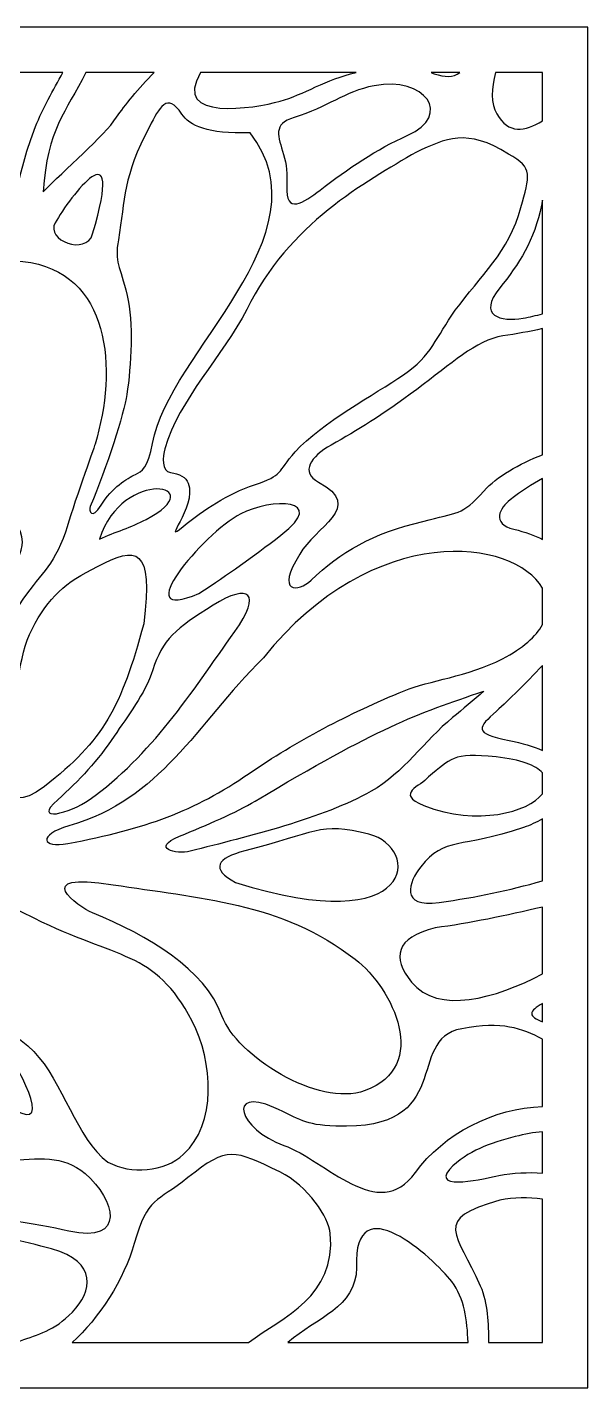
# Model space of a CAD drawing. Header units: centimetres. Extents: x 19.83 to 27, y 1.83 to 9.
# Drawn here: x 24.04 to 27, y 1.83 to 9 of the extents above; entities that cross this region are included whole.
import ezdxf

# ---------------------------------------------------------------- set-up
doc = ezdxf.new("R2010")
doc.units = ezdxf.units.CM
doc.header["$MEASUREMENT"] = 0
doc.layers.add('layer 1', color=7, linetype='Continuous')

msp = doc.modelspace()

# ---------------------------------------------------------------- linework, layer by layer
at = {"layer": 'layer 1', "color": 250}
for points, knots in [([(19.82662, 9.00077), (19.82662, 9.00077), (26.99977, 9.00077), (26.99977, 9.00077), (26.99977, 9.00077), (26.99977, 9.00077), (26.99977, 1.82763), (26.99977, 1.82763), (26.99977, 1.82763), (26.99977, 1.82763), (19.82662, 1.82763), (19.82662, 1.82763), (19.82662, 1.82763), (19.82662, 1.82763), (19.82662, 9.00077), (19.82662, 9.00077)], [0, 0, 0, 0, 0.2, 0.2, 0.2, 0.2, 0.4, 0.4, 0.4, 0.4, 0.6, 0.6, 0.6, 0.6, 1, 1, 1, 1]), ([(23.88316, 8.76167), (23.88316, 8.76167), (24.23074, 8.76167), (24.23074, 8.76167), (24.23074, 8.76167), (24.17819, 8.66795), (24.12404, 8.57345), (24.0859, 8.47693), (24.0859, 8.47693), (23.93653, 8.09776), (24.03063, 7.98597), (23.75023, 7.82814), (23.75023, 7.82814), (23.4357, 7.6511), (23.32427, 7.41759), (23.18824, 7.06937), (23.18824, 7.06937), (23.16532, 7.01069), (23.12834, 6.91143), (23.13342, 6.80664), (23.13342, 6.80664), (23.14071, 6.65609), (23.0114, 6.57251), (23.00111, 6.7857), (23.00111, 6.7857), (22.99448, 6.92286), (23.12629, 7.11312), (23.1522, 7.24446), (23.1522, 7.24446), (23.20128, 7.49331), (23.09957, 7.65583), (23.13064, 7.84917), (23.13064, 7.84917), (23.24541, 8.46861), (23.62646, 8.52714), (23.88316, 8.76167)], [0, 0, 0, 0, 0.1, 0.1, 0.1, 0.1, 0.2, 0.2, 0.2, 0.2, 0.3, 0.3, 0.3, 0.3, 0.4, 0.4, 0.4, 0.4, 0.5, 0.5, 0.5, 0.5, 0.6, 0.6, 0.6, 0.6, 0.7, 0.7, 0.7, 0.7, 0.8, 0.8, 0.8, 0.8, 1, 1, 1, 1]), ([(24.35041, 8.76167), (24.35041, 8.76167), (24.71212, 8.76167), (24.71212, 8.76167), (24.71212, 8.76167), (24.62799, 8.6769), (24.55586, 8.58967), (24.51353, 8.52572), (24.51353, 8.52572), (24.44832, 8.42721), (24.23618, 8.24613), (24.12596, 8.13276), (24.12596, 8.13276), (24.1482, 8.46607), (24.24661, 8.55046), (24.35041, 8.76167)], [0, 0, 0, 0, 0.2, 0.2, 0.2, 0.2, 0.4, 0.4, 0.4, 0.4, 0.6, 0.6, 0.6, 0.6, 1, 1, 1, 1]), ([(24.95688, 8.76167), (24.95688, 8.76167), (25.7768, 8.76167), (25.7768, 8.76167), (25.7768, 8.76167), (25.62107, 8.72695), (25.49833, 8.64409), (25.37605, 8.61059), (25.37605, 8.61059), (25.24147, 8.57287), (24.80101, 8.50196), (24.95688, 8.76167)], [0, 0, 0, 0, 0.25, 0.25, 0.25, 0.25, 0.5, 0.5, 0.5, 0.5, 1, 1, 1, 1]), ([(26.17325, 8.76167), (26.17325, 8.76167), (26.32515, 8.76167), (26.32515, 8.76167), (26.32515, 8.76167), (26.28605, 8.7349), (26.24844, 8.73726), (26.18868, 8.75522), (26.18868, 8.75522), (26.18323, 8.75688), (26.1781, 8.75904), (26.17325, 8.76167)], [0, 0, 0, 0, 0.25, 0.25, 0.25, 0.25, 0.5, 0.5, 0.5, 0.5, 1, 1, 1, 1]), ([(26.51207, 8.76167), (26.51207, 8.76167), (26.76066, 8.76167), (26.76066, 8.76167), (26.76066, 8.76167), (26.76066, 8.76167), (26.76066, 8.50791), (26.76066, 8.50791), (26.76066, 8.50791), (26.6681, 8.44851), (26.57959, 8.43638), (26.52042, 8.54351), (26.52042, 8.54351), (26.48697, 8.59685), (26.49118, 8.67975), (26.51207, 8.76167)], [0, 0, 0, 0, 0.2, 0.2, 0.2, 0.2, 0.4, 0.4, 0.4, 0.4, 0.6, 0.6, 0.6, 0.6, 1, 1, 1, 1]), ([(26.04746, 8.42989), (25.88892, 8.35992), (25.73295, 8.25412), (25.58692, 8.14187), (25.58692, 8.14187), (25.50026, 8.07526), (25.40376, 8.00943), (25.41143, 8.16366), (25.41143, 8.16366), (25.41455, 8.2263), (25.41056, 8.27798), (25.39501, 8.32974), (25.39501, 8.32974), (25.36646, 8.4248), (25.33443, 8.49053), (25.4504, 8.52509), (25.4504, 8.52509), (25.62631, 8.5775), (25.71398, 8.66181), (25.8724, 8.69221), (25.8724, 8.69221), (26.13974, 8.74351), (26.29113, 8.53742), (26.04746, 8.42989)], [0, 0, 0, 0, 0.1428571, 0.1428571, 0.1428571, 0.1428571, 0.2857143, 0.2857143, 0.2857143, 0.2857143, 0.4285714, 0.4285714, 0.4285714, 0.4285714, 0.5714286, 0.5714286, 0.5714286, 0.5714286, 0.7142857, 0.7142857, 0.7142857, 0.7142857, 1, 1, 1, 1]), ([(24.37494, 6.47429), (24.4622, 6.68032), (24.55243, 6.96413), (24.56738, 7.0643), (24.56738, 7.0643), (24.5903, 7.21788), (24.60456, 7.44276), (24.56925, 7.58716), (24.56925, 7.58716), (24.53001, 7.74766), (24.50235, 7.75879), (24.52295, 7.87929), (24.52295, 7.87929), (24.56016, 8.09699), (24.54584, 8.21174), (24.68664, 8.47615), (24.68664, 8.47615), (24.73979, 8.57596), (24.77924, 8.663), (24.85802, 8.54244), (24.85802, 8.54244), (24.89703, 8.48274), (24.99314, 8.43623), (25.21808, 8.44431), (25.21808, 8.44431), (25.63782, 7.90302), (24.78482, 7.28408), (24.70342, 6.80645), (24.70342, 6.80645), (24.68164, 6.67865), (24.64402, 6.6581), (24.61316, 6.64281), (24.61316, 6.64281), (24.56803, 6.62383), (24.48845, 6.57206), (24.4318, 6.4808), (24.4318, 6.4808), (24.3819, 6.40043), (24.36479, 6.45034), (24.37494, 6.47429)], [0, 0, 0, 0, 0.0909091, 0.0909091, 0.0909091, 0.0909091, 0.1818182, 0.1818182, 0.1818182, 0.1818182, 0.2727273, 0.2727273, 0.2727273, 0.2727273, 0.3636364, 0.3636364, 0.3636364, 0.3636364, 0.4545455, 0.4545455, 0.4545455, 0.4545455, 0.5454545, 0.5454545, 0.5454545, 0.5454545, 0.6363636, 0.6363636, 0.6363636, 0.6363636, 0.7272727, 0.7272727, 0.7272727, 0.7272727, 0.8181818, 0.8181818, 0.8181818, 0.8181818, 1, 1, 1, 1]), ([(24.38719, 7.91074), (24.35278, 7.79396), (24.13723, 7.8793), (24.18947, 7.96992), (24.18947, 7.96992), (24.26794, 8.10603), (24.55988, 8.49681), (24.38719, 7.91074)], [0, 0, 0, 0, 0.3333333, 0.3333333, 0.3333333, 0.3333333, 1, 1, 1, 1]), ([(24.76795, 6.77869), (24.84401, 7.04145), (25.07295, 7.26528), (25.20025, 7.513), (25.20025, 7.513), (25.42254, 7.96422), (25.82314, 8.183), (26.09551, 8.34218), (26.09551, 8.34218), (26.24843, 8.41345), (26.36254, 8.47072), (26.58075, 8.33166), (26.58075, 8.33166), (26.71673, 8.25898), (26.69074, 8.21766), (26.64635, 8.04976), (26.64635, 8.04976), (26.58476, 7.8168), (26.43147, 7.68772), (26.30069, 7.50841), (26.30069, 7.50841), (26.19751, 7.36463), (26.1769, 7.27009), (26.02717, 7.16774), (26.02717, 7.16774), (25.87657, 7.06497), (25.59709, 6.91854), (25.45651, 6.7625), (25.45651, 6.7625), (25.35628, 6.65125), (25.39717, 6.6411), (25.24118, 6.58826), (25.24118, 6.58826), (25.09866, 6.53999), (24.97347, 6.45805), (24.86549, 6.36928), (24.86549, 6.36928), (24.73959, 6.26578), (24.93872, 6.46614), (24.89165, 6.59714), (24.89165, 6.59714), (24.88105, 6.62667), (24.84373, 6.64675), (24.79795, 6.65256), (24.79795, 6.65256), (24.75056, 6.65859), (24.75581, 6.73675), (24.76795, 6.77869)], [0, 0, 0, 0, 0.0769231, 0.0769231, 0.0769231, 0.0769231, 0.1538462, 0.1538462, 0.1538462, 0.1538462, 0.2307692, 0.2307692, 0.2307692, 0.2307692, 0.3076923, 0.3076923, 0.3076923, 0.3076923, 0.3846154, 0.3846154, 0.3846154, 0.3846154, 0.4615385, 0.4615385, 0.4615385, 0.4615385, 0.5384615, 0.5384615, 0.5384615, 0.5384615, 0.6153846, 0.6153846, 0.6153846, 0.6153846, 0.6923077, 0.6923077, 0.6923077, 0.6923077, 0.7692308, 0.7692308, 0.7692308, 0.7692308, 0.8461538, 0.8461538, 0.8461538, 0.8461538, 1, 1, 1, 1]), ([(26.76066, 8.0884), (26.76066, 8.0884), (26.76066, 7.48928), (26.76066, 7.48928), (26.76066, 7.48928), (26.72734, 7.48085), (26.69332, 7.47323), (26.65841, 7.46694), (26.65841, 7.46694), (26.54066, 7.4457), (26.41601, 7.47917), (26.53491, 7.62629), (26.53491, 7.62629), (26.63519, 7.75039), (26.7185, 7.87824), (26.75529, 8.06221), (26.75529, 8.06221), (26.75712, 8.07134), (26.7589, 8.08006), (26.76066, 8.0884)], [0, 0, 0, 0, 0.1666667, 0.1666667, 0.1666667, 0.1666667, 0.3333333, 0.3333333, 0.3333333, 0.3333333, 0.5, 0.5, 0.5, 0.5, 0.6666667, 0.6666667, 0.6666667, 0.6666667, 1, 1, 1, 1]), ([(23.69657, 5.29237), (23.77401, 5.20927), (23.81007, 5.29446), (23.82721, 5.37591), (23.82721, 5.37591), (23.87228, 5.59001), (23.89826, 5.80139), (23.99894, 5.9562), (23.99894, 5.9562), (24.10612, 6.11789), (24.17502, 6.14565), (24.24443, 6.33919), (24.24443, 6.33919), (24.2822, 6.4747), (24.39275, 6.77923), (24.39998, 6.80292), (24.39998, 6.80292), (24.51954, 7.19448), (24.48441, 7.71502), (24.01933, 7.76561), (24.01933, 7.76561), (23.79224, 7.79032), (23.59957, 7.65011), (23.48694, 7.48488), (23.48694, 7.48488), (23.33073, 7.25573), (23.23759, 7.02271), (23.26, 6.71635), (23.26, 6.71635), (23.32327, 6.50378), (24.00181, 6.59495), (24.01719, 6.28693), (24.01719, 6.28693), (24.02099, 6.21066), (23.81624, 5.79837), (23.67487, 5.54176), (23.67487, 5.54176), (23.63133, 5.46272), (23.57413, 5.42375), (23.69657, 5.29237)], [0, 0, 0, 0, 0.0909091, 0.0909091, 0.0909091, 0.0909091, 0.1818182, 0.1818182, 0.1818182, 0.1818182, 0.2727273, 0.2727273, 0.2727273, 0.2727273, 0.3636364, 0.3636364, 0.3636364, 0.3636364, 0.4545455, 0.4545455, 0.4545455, 0.4545455, 0.5454545, 0.5454545, 0.5454545, 0.5454545, 0.6363636, 0.6363636, 0.6363636, 0.6363636, 0.7272727, 0.7272727, 0.7272727, 0.7272727, 0.8181818, 0.8181818, 0.8181818, 0.8181818, 1, 1, 1, 1]), ([(26.76066, 7.41158), (26.76066, 7.41158), (26.76066, 6.74689), (26.76066, 6.74689), (26.76066, 6.74689), (26.63952, 6.69824), (26.51954, 6.63302), (26.45102, 6.55545), (26.45102, 6.55545), (26.33399, 6.42296), (26.31311, 6.44475), (26.13017, 6.39498), (26.13017, 6.39498), (25.86499, 6.33537), (25.69234, 6.23162), (25.53979, 6.08493), (25.53979, 6.08493), (25.47219, 6.01994), (25.34882, 6.01585), (25.48049, 6.22239), (25.48049, 6.22239), (25.5557, 6.3638), (25.8272, 6.47141), (25.57951, 6.60238), (25.57951, 6.60238), (25.48062, 6.65467), (25.53819, 6.73766), (25.64487, 6.79774), (25.64487, 6.79774), (25.78865, 6.87872), (25.90493, 6.94821), (26.09816, 7.09147), (26.09816, 7.09147), (26.27968, 7.22604), (26.40676, 7.3502), (26.55184, 7.37298), (26.55184, 7.37298), (26.62289, 7.38413), (26.69279, 7.39604), (26.76066, 7.41158)], [0, 0, 0, 0, 0.0909091, 0.0909091, 0.0909091, 0.0909091, 0.1818182, 0.1818182, 0.1818182, 0.1818182, 0.2727273, 0.2727273, 0.2727273, 0.2727273, 0.3636364, 0.3636364, 0.3636364, 0.3636364, 0.4545455, 0.4545455, 0.4545455, 0.4545455, 0.5454545, 0.5454545, 0.5454545, 0.5454545, 0.6363636, 0.6363636, 0.6363636, 0.6363636, 0.7272727, 0.7272727, 0.7272727, 0.7272727, 0.8181818, 0.8181818, 0.8181818, 0.8181818, 1, 1, 1, 1]), ([(24.42336, 6.30225), (24.54378, 6.68404), (25.02771, 6.5906), (24.66886, 6.40619), (24.66886, 6.40619), (24.59175, 6.36369), (24.5058, 6.33949), (24.42336, 6.30225)], [0, 0, 0, 0, 0.3333333, 0.3333333, 0.3333333, 0.3333333, 1, 1, 1, 1]), ([(26.76066, 6.62123), (26.76066, 6.62123), (26.76066, 6.29993), (26.76066, 6.29993), (26.76066, 6.29993), (26.71902, 6.32186), (26.66903, 6.34015), (26.60973, 6.35404), (26.60973, 6.35404), (26.48785, 6.38259), (26.53553, 6.46761), (26.59064, 6.50942), (26.59064, 6.50942), (26.64961, 6.55417), (26.70547, 6.59141), (26.76066, 6.62123)], [0, 0, 0, 0, 0.2, 0.2, 0.2, 0.2, 0.4, 0.4, 0.4, 0.4, 0.6, 0.6, 0.6, 0.6, 1, 1, 1, 1]), ([(25.16818, 6.43485), (25.32815, 6.51795), (25.63839, 6.52131), (25.37988, 6.32216), (25.37988, 6.32216), (25.22426, 6.20289), (25.11129, 6.12198), (24.94716, 6.0154), (24.94716, 6.0154), (24.56419, 5.84894), (24.96888, 6.33132), (25.16818, 6.43485)], [0, 0, 0, 0, 0.25, 0.25, 0.25, 0.25, 0.5, 0.5, 0.5, 0.5, 1, 1, 1, 1]), ([(26.76066, 6.044), (26.76066, 6.044), (26.76066, 5.85131), (26.76066, 5.85131), (26.76066, 5.85131), (26.72662, 5.78912), (26.65871, 5.72684), (26.54928, 5.67088), (26.54928, 5.67088), (26.36292, 5.57558), (26.16339, 5.55701), (26.03161, 5.50278), (26.03161, 5.50278), (25.73558, 5.38096), (25.46208, 5.23807), (25.21263, 5.06628), (25.21263, 5.06628), (24.92161, 4.86586), (24.67191, 4.77721), (24.25579, 4.69667), (24.25579, 4.69667), (24.11941, 4.67027), (24.09487, 4.74184), (24.26215, 4.79039), (24.26215, 4.79039), (24.75227, 4.93263), (24.92168, 5.30994), (25.28839, 5.67651), (25.28839, 5.67651), (25.8734, 6.40393), (26.61274, 6.30176), (26.76066, 6.044)], [0, 0, 0, 0, 0.1111111, 0.1111111, 0.1111111, 0.1111111, 0.2222222, 0.2222222, 0.2222222, 0.2222222, 0.3333333, 0.3333333, 0.3333333, 0.3333333, 0.4444444, 0.4444444, 0.4444444, 0.4444444, 0.5555556, 0.5555556, 0.5555556, 0.5555556, 0.6666667, 0.6666667, 0.6666667, 0.6666667, 0.7777778, 0.7777778, 0.7777778, 0.7777778, 1, 1, 1, 1]), ([(24.13251, 4.99752), (24.44635, 5.24197), (24.53744, 5.4155), (24.65672, 5.85538), (24.65672, 5.85538), (24.70764, 6.26272), (24.61943, 6.26756), (24.41336, 6.15671), (24.41336, 6.15671), (24.24164, 6.0738), (24.15417, 5.99732), (24.06789, 5.82729), (24.06789, 5.82729), (23.9909, 5.67587), (23.9902, 5.47693), (23.9479, 5.28746), (23.9479, 5.28746), (23.92884, 5.1067), (23.88368, 4.81011), (24.13251, 4.99752)], [0, 0, 0, 0, 0.1666667, 0.1666667, 0.1666667, 0.1666667, 0.3333333, 0.3333333, 0.3333333, 0.3333333, 0.5, 0.5, 0.5, 0.5, 0.6666667, 0.6666667, 0.6666667, 0.6666667, 1, 1, 1, 1]), ([(25.13702, 5.81405), (24.90257, 5.4861), (24.70158, 5.16499), (24.36943, 4.92757), (24.36943, 4.92757), (24.26961, 4.85622), (24.06194, 4.80379), (24.20305, 4.92809), (24.20305, 4.92809), (24.31429, 5.02606), (24.41775, 5.13978), (24.50054, 5.26255), (24.50054, 5.26255), (24.57076, 5.36912), (24.66301, 5.48381), (24.70423, 5.61261), (24.70423, 5.61261), (24.75495, 5.77111), (24.82517, 5.83127), (25.02261, 5.95364), (25.02261, 5.95364), (25.21402, 6.07226), (25.28322, 6.01857), (25.13702, 5.81405)], [0, 0, 0, 0, 0.1428571, 0.1428571, 0.1428571, 0.1428571, 0.2857143, 0.2857143, 0.2857143, 0.2857143, 0.4285714, 0.4285714, 0.4285714, 0.4285714, 0.5714286, 0.5714286, 0.5714286, 0.5714286, 0.7142857, 0.7142857, 0.7142857, 0.7142857, 1, 1, 1, 1]), ([(26.76066, 5.63592), (26.76066, 5.63592), (26.76066, 5.18705), (26.76066, 5.18705), (26.76066, 5.18705), (26.71158, 5.2127), (26.65401, 5.22536), (26.58515, 5.23951), (26.58515, 5.23951), (26.39162, 5.27926), (26.42228, 5.30811), (26.51753, 5.39473), (26.51753, 5.39473), (26.58877, 5.45952), (26.66845, 5.53761), (26.76066, 5.63592)], [0, 0, 0, 0, 0.2, 0.2, 0.2, 0.2, 0.4, 0.4, 0.4, 0.4, 0.6, 0.6, 0.6, 0.6, 1, 1, 1, 1]), ([(24.9014, 4.65671), (25.21007, 4.73423), (25.60139, 4.82949), (25.85652, 4.9724), (25.85652, 4.9724), (26.02871, 5.06885), (26.13735, 5.24055), (26.28621, 5.36068), (26.28621, 5.36068), (26.3412, 5.40635), (26.39619, 5.45372), (26.45203, 5.50025), (26.45203, 5.50025), (26.09401, 5.38152), (25.89191, 5.30742), (25.24535, 4.92086), (25.24535, 4.92086), (25.143, 4.85968), (24.99143, 4.7957), (24.84531, 4.73555), (24.84531, 4.73555), (24.69171, 4.67232), (24.82676, 4.63796), (24.9014, 4.65671)], [0, 0, 0, 0, 0.1428571, 0.1428571, 0.1428571, 0.1428571, 0.2857143, 0.2857143, 0.2857143, 0.2857143, 0.4285714, 0.4285714, 0.4285714, 0.4285714, 0.5714286, 0.5714286, 0.5714286, 0.5714286, 0.7142857, 0.7142857, 0.7142857, 0.7142857, 1, 1, 1, 1]), ([(26.76066, 5.07016), (26.76066, 5.07016), (26.76066, 4.9591), (26.76066, 4.9591), (26.76066, 4.9591), (26.68297, 4.86203), (26.4198, 4.78797), (26.13422, 4.89735), (26.13422, 4.89735), (25.97875, 4.96304), (26.12011, 4.99671), (26.15867, 5.04903), (26.15867, 5.04903), (26.28112, 5.14429), (26.28211, 5.17765), (26.51562, 5.15339), (26.51562, 5.15339), (26.64751, 5.13969), (26.72525, 5.10814), (26.76066, 5.07016)], [0, 0, 0, 0, 0.1666667, 0.1666667, 0.1666667, 0.1666667, 0.3333333, 0.3333333, 0.3333333, 0.3333333, 0.5, 0.5, 0.5, 0.5, 0.6666667, 0.6666667, 0.6666667, 0.6666667, 1, 1, 1, 1]), ([(25.1415, 4.49194), (25.00524, 4.56287), (25.04458, 4.62165), (25.18976, 4.65809), (25.18976, 4.65809), (25.56706, 4.75281), (25.5798, 4.81339), (25.84521, 4.74619), (25.84521, 4.74619), (26.11971, 4.67669), (26.1029, 4.18644), (25.1415, 4.49194)], [0, 0, 0, 0, 0.25, 0.25, 0.25, 0.25, 0.5, 0.5, 0.5, 0.5, 1, 1, 1, 1]), ([(26.76066, 4.82714), (26.76066, 4.82714), (26.76066, 4.49999), (26.76066, 4.49999), (26.76066, 4.49999), (26.58082, 4.44955), (26.41485, 4.41464), (26.2156, 4.38626), (26.2156, 4.38626), (26.00598, 4.35641), (26.05456, 4.49428), (26.11837, 4.57464), (26.11837, 4.57464), (26.24617, 4.73557), (26.32631, 4.66734), (26.66095, 4.78156), (26.66095, 4.78156), (26.69511, 4.79307), (26.7286, 4.80908), (26.76066, 4.82714)], [0, 0, 0, 0, 0.1666667, 0.1666667, 0.1666667, 0.1666667, 0.3333333, 0.3333333, 0.3333333, 0.3333333, 0.5, 0.5, 0.5, 0.5, 0.6666667, 0.6666667, 0.6666667, 0.6666667, 1, 1, 1, 1]), ([(24.86715, 3.05894), (24.76388, 2.96514), (24.58973, 2.95), (24.46794, 3.01769), (24.46794, 3.01769), (24.30215, 3.13805), (24.23082, 3.4422), (24.07603, 3.60039), (24.07603, 3.60039), (23.91324, 3.76676), (23.64847, 3.84245), (23.44121, 4.05679), (23.44121, 4.05679), (23.31908, 4.18309), (23.28719, 4.29399), (23.294, 4.37001), (23.294, 4.37001), (23.30116, 4.44993), (23.35192, 4.67059), (24.07918, 4.30305), (24.07918, 4.30305), (24.51806, 4.08124), (24.71282, 4.14053), (24.91229, 3.76115), (24.91229, 3.76115), (25.02573, 3.5454), (25.04047, 3.21637), (24.86715, 3.05894)], [0, 0, 0, 0, 0.125, 0.125, 0.125, 0.125, 0.25, 0.25, 0.25, 0.25, 0.375, 0.375, 0.375, 0.375, 0.5, 0.5, 0.5, 0.5, 0.625, 0.625, 0.625, 0.625, 0.75, 0.75, 0.75, 0.75, 1, 1, 1, 1]), ([(24.38706, 4.33181), (24.67819, 4.21156), (24.98034, 4.03532), (25.06948, 3.78875), (25.06948, 3.78875), (25.14533, 3.57897), (25.5763, 3.30413), (25.82445, 3.39418), (25.82445, 3.39418), (26.16894, 3.51924), (25.97404, 3.93379), (25.77217, 4.0869), (25.77217, 4.0869), (25.38701, 4.38931), (24.93537, 4.40943), (24.49604, 4.47977), (24.49604, 4.47977), (24.04477, 4.55202), (24.31228, 4.36269), (24.38706, 4.33181)], [0, 0, 0, 0, 0.1666667, 0.1666667, 0.1666667, 0.1666667, 0.3333333, 0.3333333, 0.3333333, 0.3333333, 0.5, 0.5, 0.5, 0.5, 0.6666667, 0.6666667, 0.6666667, 0.6666667, 1, 1, 1, 1]), ([(26.76066, 4.36203), (26.76066, 4.36203), (26.76066, 4.01003), (26.76066, 4.01003), (26.76066, 4.01003), (26.51079, 3.87874), (26.20966, 3.79466), (26.07, 3.9667), (26.07, 3.9667), (25.96518, 4.09583), (25.98466, 4.19999), (26.19378, 4.2526), (26.19378, 4.2526), (26.3725, 4.27578), (26.57096, 4.31698), (26.76066, 4.36203)], [0, 0, 0, 0, 0.2, 0.2, 0.2, 0.2, 0.4, 0.4, 0.4, 0.4, 0.6, 0.6, 0.6, 0.6, 1, 1, 1, 1]), ([(23.51792, 3.68784), (23.4281, 3.80375), (23.3423, 3.97245), (23.55597, 3.80543), (23.55597, 3.80543), (23.68161, 3.70723), (23.77649, 3.71207), (23.90757, 3.61645), (23.90757, 3.61645), (23.97737, 3.56552), (24.19743, 3.15643), (23.97022, 3.29797), (23.97022, 3.29797), (23.74258, 3.43978), (23.67628, 3.4835), (23.51792, 3.68784)], [0, 0, 0, 0, 0.2, 0.2, 0.2, 0.2, 0.4, 0.4, 0.4, 0.4, 0.6, 0.6, 0.6, 0.6, 1, 1, 1, 1]), ([(26.76066, 3.85293), (26.76066, 3.85293), (26.76066, 3.75673), (26.76066, 3.75673), (26.76066, 3.75673), (26.72617, 3.77062), (26.70313, 3.78507), (26.70381, 3.80042), (26.70381, 3.80042), (26.70457, 3.81769), (26.72709, 3.83481), (26.76066, 3.85293)], [0, 0, 0, 0, 0.25, 0.25, 0.25, 0.25, 0.5, 0.5, 0.5, 0.5, 1, 1, 1, 1]), ([(26.76066, 3.66577), (26.76066, 3.66577), (26.76066, 3.3105), (26.76066, 3.3105), (26.76066, 3.3105), (26.50457, 3.3026), (26.23971, 3.16819), (26.09, 2.96182), (26.09, 2.96182), (25.89424, 2.69197), (25.61817, 3.02695), (25.39576, 3.10563), (25.39576, 3.10563), (25.15632, 3.19034), (25.0934, 3.41557), (25.34343, 3.30529), (25.34343, 3.30529), (25.48362, 3.24346), (25.49988, 3.21325), (25.66955, 3.20704), (25.66955, 3.20704), (26.3093, 3.18361), (26.02943, 3.66402), (26.33434, 3.72071), (26.33434, 3.72071), (26.5492, 3.76065), (26.65102, 3.72308), (26.76066, 3.66577)], [0, 0, 0, 0, 0.125, 0.125, 0.125, 0.125, 0.25, 0.25, 0.25, 0.25, 0.375, 0.375, 0.375, 0.375, 0.5, 0.5, 0.5, 0.5, 0.625, 0.625, 0.625, 0.625, 0.75, 0.75, 0.75, 0.75, 1, 1, 1, 1]), ([(22.88751, 2.6751), (23.2244, 2.82156), (23.90339, 2.73299), (24.26224, 2.65356), (24.26224, 2.65356), (24.56533, 2.58647), (24.50944, 2.81876), (24.34701, 2.95763), (24.34701, 2.95763), (24.11517, 3.15583), (23.81696, 2.87415), (23.35364, 3.16165), (23.35364, 3.16165), (23.20433, 3.25326), (23.17869, 3.27307), (23.00632, 3.30868), (23.00632, 3.30868), (22.7418, 3.36331), (22.81335, 3.11207), (22.73649, 2.89237), (22.73649, 2.89237), (22.65141, 2.55394), (22.63261, 2.56427), (22.88751, 2.6751)], [0, 0, 0, 0, 0.1428571, 0.1428571, 0.1428571, 0.1428571, 0.2857143, 0.2857143, 0.2857143, 0.2857143, 0.4285714, 0.4285714, 0.4285714, 0.4285714, 0.5714286, 0.5714286, 0.5714286, 0.5714286, 0.7142857, 0.7142857, 0.7142857, 0.7142857, 1, 1, 1, 1]), ([(26.76066, 3.1774), (26.76066, 3.1774), (26.76066, 2.95929), (26.76066, 2.95929), (26.76066, 2.95929), (26.68571, 2.96546), (26.60742, 2.96088), (26.52994, 2.94641), (26.52994, 2.94641), (26.46432, 2.93415), (26.17716, 2.86092), (26.26917, 2.97919), (26.26917, 2.97919), (26.36961, 3.08151), (26.48063, 3.1146), (26.61659, 3.15172), (26.61659, 3.15172), (26.66741, 3.1656), (26.71425, 3.17384), (26.76066, 3.1774)], [0, 0, 0, 0, 0.1666667, 0.1666667, 0.1666667, 0.1666667, 0.3333333, 0.3333333, 0.3333333, 0.3333333, 0.5, 0.5, 0.5, 0.5, 0.6666667, 0.6666667, 0.6666667, 0.6666667, 1, 1, 1, 1]), ([(25.20913, 2.06673), (25.20913, 2.06673), (24.27892, 2.06673), (24.27892, 2.06673), (24.27892, 2.06673), (24.42015, 2.19199), (24.55238, 2.39764), (24.60694, 2.58879), (24.60694, 2.58879), (24.67812, 2.83817), (24.72436, 2.80221), (24.8898, 2.93561), (24.8898, 2.93561), (25.10086, 3.10579), (25.13201, 3.08172), (25.37499, 2.96537), (25.37499, 2.96537), (25.52454, 2.89374), (25.63389, 2.7219), (25.64119, 2.64135), (25.64119, 2.64135), (25.67136, 2.30819), (25.39518, 2.20237), (25.20913, 2.06673)], [0, 0, 0, 0, 0.1428571, 0.1428571, 0.1428571, 0.1428571, 0.2857143, 0.2857143, 0.2857143, 0.2857143, 0.4285714, 0.4285714, 0.4285714, 0.4285714, 0.5714286, 0.5714286, 0.5714286, 0.5714286, 0.7142857, 0.7142857, 0.7142857, 0.7142857, 1, 1, 1, 1]), ([(26.36785, 2.06673), (26.36785, 2.06673), (25.41746, 2.06673), (25.41746, 2.06673), (25.41746, 2.06673), (25.56786, 2.19833), (25.77717, 2.24903), (25.77963, 2.46162), (25.77963, 2.46162), (25.76007, 2.90312), (26.1861, 2.51139), (26.2815, 2.38805), (26.2815, 2.38805), (26.35064, 2.29867), (26.36333, 2.18271), (26.36785, 2.06673)], [0, 0, 0, 0, 0.2, 0.2, 0.2, 0.2, 0.4, 0.4, 0.4, 0.4, 0.6, 0.6, 0.6, 0.6, 1, 1, 1, 1]), ([(26.76066, 2.82217), (26.76066, 2.82217), (26.76066, 2.06673), (26.76066, 2.06673), (26.76066, 2.06673), (26.76066, 2.06673), (26.47602, 2.06673), (26.47602, 2.06673), (26.47602, 2.06673), (26.4746, 2.16587), (26.47372, 2.27196), (26.43254, 2.36496), (26.43254, 2.36496), (26.30798, 2.64622), (26.17455, 2.71626), (26.53526, 2.81593), (26.53526, 2.81593), (26.61203, 2.83182), (26.68641, 2.83349), (26.76066, 2.82217)], [0, 0, 0, 0, 0.1666667, 0.1666667, 0.1666667, 0.1666667, 0.3333333, 0.3333333, 0.3333333, 0.3333333, 0.5, 0.5, 0.5, 0.5, 0.6666667, 0.6666667, 0.6666667, 0.6666667, 1, 1, 1, 1]), ([(23.97595, 2.06673), (23.97595, 2.06673), (23.72948, 2.06673), (23.72948, 2.06673), (23.72948, 2.06673), (23.48075, 2.11859), (23.22154, 2.29913), (23.07342, 2.40607), (23.07342, 2.40607), (22.86539, 2.55625), (22.98825, 2.64252), (23.11145, 2.66015), (23.11145, 2.66015), (23.47634, 2.71236), (23.87086, 2.64439), (24.17092, 2.55937), (24.17092, 2.55937), (24.41708, 2.48963), (24.38459, 2.33592), (24.28003, 2.22656), (24.28003, 2.22656), (24.18444, 2.12658), (24.09808, 2.10908), (24.0063, 2.07599), (24.0063, 2.07599), (23.9963, 2.07248), (23.98618, 2.06942), (23.97595, 2.06673)], [0, 0, 0, 0, 0.125, 0.125, 0.125, 0.125, 0.25, 0.25, 0.25, 0.25, 0.375, 0.375, 0.375, 0.375, 0.5, 0.5, 0.5, 0.5, 0.625, 0.625, 0.625, 0.625, 0.75, 0.75, 0.75, 0.75, 1, 1, 1, 1])]:
    msp.add_open_spline(points, degree=3, knots=knots, dxfattribs=at)

doc.saveas('drawing.dxf')
